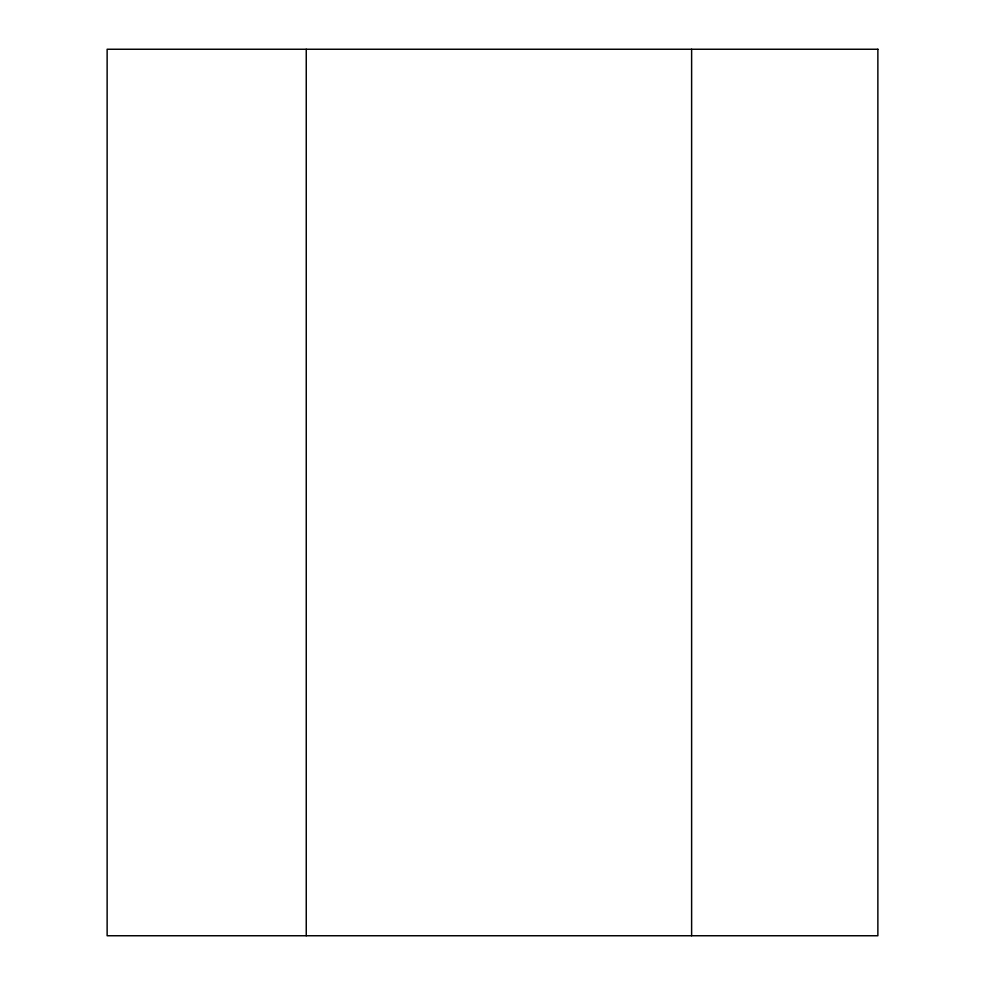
<?xml version="1.0" encoding="UTF-8"?>
<svg xmlns="http://www.w3.org/2000/svg" width="985" height="985" viewBox="0 0 985 985"><rect width="100%" height="100%" fill="white"/><g stroke="black" fill="none" stroke-linecap="round" stroke-linejoin="round"><path stroke-width="1.48" d="M691.618 49.25L691.618 935.75M306.249 49.25L306.249 935.75M877.869 49.25L107.131 49.25L107.131 935.75L877.869 935.75L877.869 49.25"/></g></svg>
